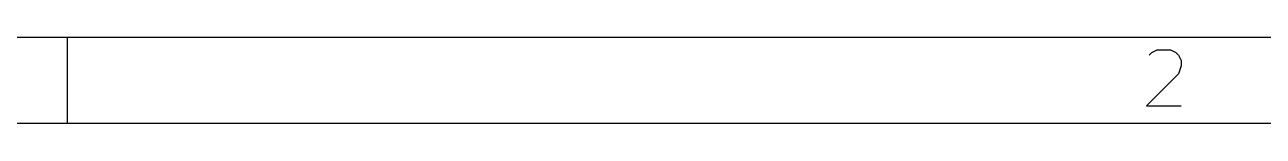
# Model space of a CAD drawing. Extents: x 10 to 287, y -200 to -10.
# Drawn here: x 59 to 87.91, y -12 to -10 of the extents above; entities that cross this region are included whole.
import ezdxf

# ---------------------------------------------------------------- set-up
doc = ezdxf.new("R2010")
doc.units = 0
doc.header["$MEASUREMENT"] = 0
doc.layers.add('BLACK', color=7, linetype='CONTINUOUS')

msp = doc.modelspace()

# ---------------------------------------------------------------- linework, layer by layer
at = {"layer": 'Black'}
for p, q in [((287.002, -10), (10, -10)), ((60, -12), (60, -10)), ((85.2476, -10.4119), (85.3095, -10.35)), ((85.3095, -10.35), (85.4333, -10.2881)), ((85.4333, -10.2881), (85.7429, -10.2881)), ((85.7429, -10.2881), (85.8667, -10.35)), ((85.8667, -10.35), (85.9286, -10.4119)), ((85.9286, -10.4119), (85.9905, -10.5357)), ((85.9905, -10.6595), (85.9286, -10.8452)), ((85.9905, -10.5357), (85.9905, -10.6595)), ((85.9286, -10.8452), (85.1857, -11.5881)), ((85.1857, -11.5881), (85.9905, -11.5881)), ((285.002, -12), (12, -12))]:
    msp.add_line(p, q, dxfattribs=at)

doc.saveas('drawing.dxf')
